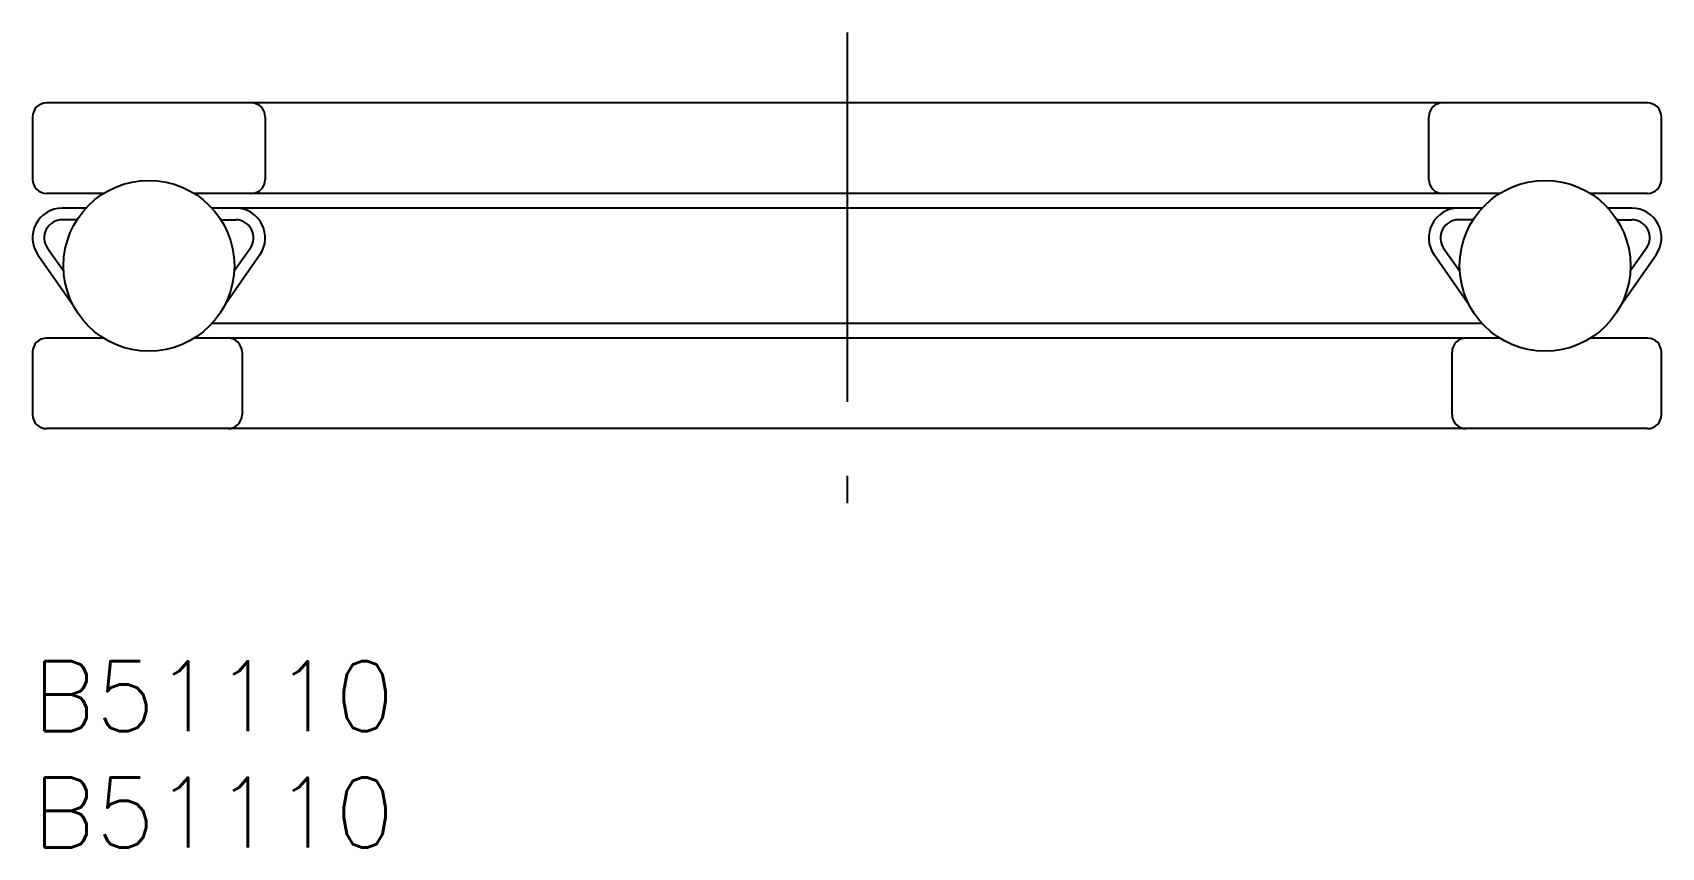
# Model space of a CAD drawing. Extents: x 0 to 70, y -8 to 27.
import ezdxf

# ---------------------------------------------------------------- set-up
doc = ezdxf.new("R2010")
doc.units = 0
doc.header["$LTSCALE"] = 0.5
doc.linetypes.add('CENTER', pattern=[50.8, 31.75, -6.35, 6.35, -6.35])
for name, color, linetype in [('MSM_CENTER', 1, 'CENTER'), ('MSM_CONTINUOUS', 7, 'CONTINUOUS'), ('MSM_PART_NUMBER', 7, 'CONTINUOUS')]:
    doc.layers.add(name, color=color, linetype=linetype)
doc.styles.get("Standard").update_dxf_attribs({"font": 'txt.shx', "height": 3, "bigfont": 'bigfont.shx'})

msp = doc.modelspace()

# ---------------------------------------------------------------- linework, layer by layer
at = {"layer": 'MSM_CENTER'}
msp.add_line((35, 27.023), (35, 6.799), dxfattribs=at)
at = {"layer": 'MSM_CONTINUOUS'}
for p, q in [((69.4, 24), (0.6, 24)), ((0, 23.4), (0, 20.711)), ((10, 23.4), (10, 20.711)), ((60, 20.711), (60, 23.4)), ((70, 20.711), (70, 23.4)), ((3.051, 20.111), (0.6, 20.111)), ((63.051, 20.111), (6.949, 20.111)), ((69.4, 20.111), (66.949, 20.111)), ((2.289, 19.475), (1.272, 19.475)), ((1.905, 18.975), (1.272, 18.975)), ((62.289, 19.475), (7.711, 19.475)), ((8.095, 18.975), (8.728, 18.975)), ((61.905, 18.975), (61.272, 18.975)), ((68.728, 19.475), (67.711, 19.475)), ((68.095, 18.975), (68.728, 18.975)), ((0.639, 17.761), (1.337, 16.762)), ((9.361, 17.761), (8.663, 16.762)), ((60.639, 17.761), (61.337, 16.762)), ((69.361, 17.761), (68.663, 16.762)), ((0.229, 17.475), (1.742, 15.308)), ((9.771, 17.475), (8.258, 15.308)), ((61.742, 15.308), (60.229, 17.475)), ((68.258, 15.308), (69.771, 17.475)), ((62.289, 14.525), (7.711, 14.525)), ((3.051, 13.889), (0.6, 13.889)), ((63.051, 13.889), (6.949, 13.889)), ((69.4, 13.889), (66.949, 13.889)), ((0, 13.289), (0, 10.6)), ((9, 13.289), (9, 10.6)), ((61, 10.6), (61, 13.289)), ((70, 10.6), (70, 13.289)), ((69.4, 10), (0.6, 10))]:
    msp.add_line(p, q, dxfattribs=at)
for centre in [(5, 17), (65, 17)]:
    msp.add_circle(centre, 3.671, dxfattribs=at)
for centre, radius, start, end in [((0.6, 23.4), 0.6, 90, 180), ((9.4, 23.4), 0.6, 0, 90), ((60.6, 23.4), 0.6, 90, 180), ((69.4, 23.4), 0.6, 0, 90), ((0.6, 20.711), 0.6, 180, 270), ((9.4, 20.711), 0.6, 270, 360), ((60.6, 20.711), 0.6, 180, 270), ((69.4, 20.711), 0.6, 270, 360), ((1.272, 18.203), 1.272, 90, 214.9227), ((1.272, 18.203), 0.772, 90, 214.9227), ((8.728, 18.203), 1.272, 325.0773, 90), ((8.728, 18.203), 0.772, 325.0773, 90), ((61.272, 18.203), 1.272, 90, 214.9227), ((61.272, 18.203), 0.772, 90, 214.9227), ((68.728, 18.203), 1.272, 325.0773, 90), ((68.728, 18.203), 0.772, 325.0773, 90), ((0.6, 13.289), 0.6, 90, 180), ((8.4, 13.289), 0.6, 0, 90), ((61.6, 13.289), 0.6, 90, 180), ((69.4, 13.289), 0.6, 0, 90), ((0.6, 10.6), 0.6, 180, 270), ((8.4, 10.6), 0.6, 270, 360), ((61.6, 10.6), 0.6, 180, 270), ((69.4, 10.6), 0.6, 270, 0)]:
    msp.add_arc(centre, radius, start, end, dxfattribs=at)

# ---------------------------------------------------------------- texts
at = {"layer": 'MSM_PART_NUMBER'}
for p in [(0, -3), (0, -8)]:
    msp.add_text('B51110', height=3, dxfattribs=at).set_placement(p)

doc.saveas('drawing.dxf')
